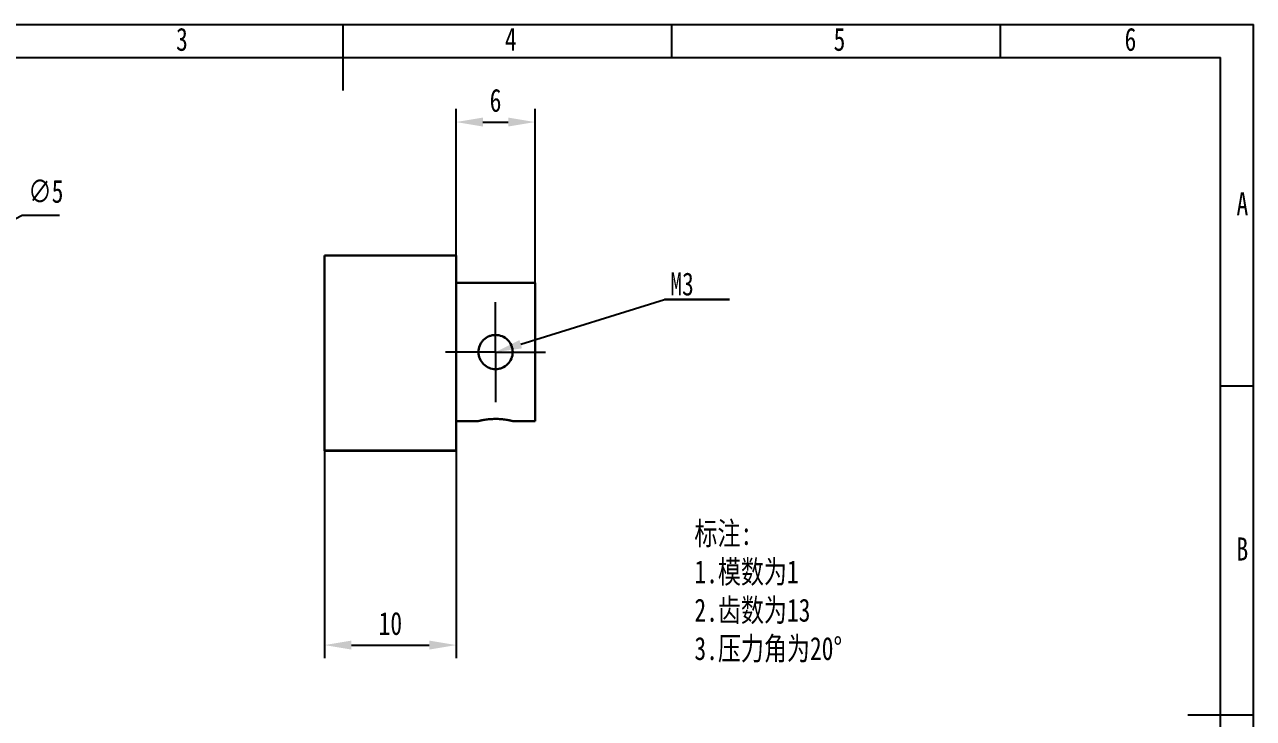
# Model space of a CAD drawing. Header units: millimetres. Extents: x 0 to 297, y 0 to 210.
# Drawn here: x 110.1 to 297, y 104.5 to 210 of the extents above; entities that cross this region are included whole.
import ezdxf
from ezdxf import colors
from ezdxf.entities.mleader import LeaderData, LeaderLine
from ezdxf.math import Vec2, Vec3

# ---------------------------------------------------------------- set-up
doc = ezdxf.new("R2010")
doc.units = ezdxf.units.MM
doc.header["$PDSIZE"] = -1
doc.layers.add('图框', color=7, linetype='Continuous')
doc.styles.add('SLDTEXTSTYLE2', font='hyswlongfangsong.ttf')
doc.styles.get("Standard").update_dxf_attribs({"font": 'hyswlongfangsong.ttf'})
doc.dimstyles.new('ISO-25', dxfattribs={"dimtxt": 2.5, "dimasz": 2.5, "dimexe": 1.25, "dimexo": 0.625, "dimtad": 1, "dimtxsty": 'STANDARD', "dimcen": 2.5, "dimadec": 0, "dimazin": 0, "dimtfac": 1, "dimtmove": 0, "dimatfit": 3, "dimfxl": 1, "dimarcsym": 0})

# ---------------------------------------------------------------- blocks, each defined once
blk = doc.blocks.new('SW_CENTERMARKSYMBOL_1')
at = {"layer": '图框', "color": 0}
for p, q in [((0, 5), (0, 7.6)), ((0, 0), (0, 5)), ((-5, 0), (-7.6, 0)), ((0, 0), (-5, 0)), ((0, 0), (0, -5)), ((0, 0), (5, 0)), ((5, 0), (7.6, 0)), ((0, -5), (0, -7.6))]:
    blk.add_line(p, q, dxfattribs=at)
blk = doc.blocks.new('*D10')
at = {"color": 0, "lineweight": -2, "transparency": 16777216}
for p, q in [((109.74, 180.98), (77.98, 164.41)), ((115.42, 180.98), (109.74, 180.98)), ((65.49, 157.9), (74.36, 162.52)), ((61.88, 156.01), (58.26, 154.12))]:
    blk.add_line(p, q, dxfattribs=at)
at = {"color": 0, "transparency": 16777216}
for points in [[(77.66, 165.01), (78.29, 163.81), (74.36, 162.52)], [(61.56, 156.61), (62.19, 155.41), (65.49, 157.9)]]:
    blk.add_solid(points, dxfattribs=at)
at = {"layer": 'Defpoints', "color": 0, "transparency": 16777216}
for p in [(74.36, 162.52), (65.49, 157.9)]:
    blk.add_point(p, dxfattribs=at)
at = {"color": 0, "transparency": 16777216, "insert": (113.34, 184.63), "char_height": 3.5, "attachment_point": 5}
blk.add_mtext('∅5', dxfattribs=at)
blk = doc.blocks.new('*D11')
at = {"color": 0, "lineweight": -2, "transparency": 16777216}
for p, q in [((155.74, 145.21), (155.74, 113.65)), ((175.74, 145.21), (175.74, 113.65)), ((159.82, 115.65), (171.66, 115.65))]:
    blk.add_line(p, q, dxfattribs=at)
at = {"color": 0, "transparency": 16777216}
for points in [[(159.82, 116.33), (159.82, 114.97), (155.74, 115.65)], [(171.66, 116.33), (171.66, 114.97), (175.74, 115.65)]]:
    blk.add_solid(points, dxfattribs=at)
at = {"layer": 'Defpoints', "color": 0, "transparency": 16777216}
for p in [(155.74, 145.21), (175.74, 145.21), (175.74, 115.65)]:
    blk.add_point(p, dxfattribs=at)
at = {"color": 0, "transparency": 16777216, "insert": (165.74, 118.92), "char_height": 3.5, "attachment_point": 5}
blk.add_mtext('10', dxfattribs=at)
blk = doc.blocks.new('*D12')
at = {"color": 0, "lineweight": -2, "transparency": 16777216}
for p, q in [((175.74, 170.71), (175.74, 197.18)), ((187.74, 170.71), (187.74, 197.18)), ((179.82, 195.18), (183.66, 195.18))]:
    blk.add_line(p, q, dxfattribs=at)
at = {"color": 0, "transparency": 16777216}
for points in [[(179.82, 195.86), (179.82, 194.5), (175.74, 195.18)], [(183.66, 195.86), (183.66, 194.5), (187.74, 195.18)]]:
    blk.add_solid(points, dxfattribs=at)
at = {"layer": 'Defpoints', "color": 0, "transparency": 16777216}
for p in [(187.74, 195.18), (175.74, 170.71), (187.74, 170.71)]:
    blk.add_point(p, dxfattribs=at)
at = {"color": 0, "transparency": 16777216, "insert": (181.74, 198.46), "char_height": 3.5, "attachment_point": 5}
blk.add_mtext('6', dxfattribs=at)

msp = doc.modelspace()

# ---------------------------------------------------------------- linework, layer by layer
at = {"color": 7, "linetype": 'Continuous', "lineweight": 30}
for p, q in [((155.742, 174.911), (175.742, 174.911)), ((155.742, 174.911), (155.742, 174.609)), ((175.742, 174.911), (175.742, 174.609)), ((155.742, 171.844), (155.742, 171.009)), ((175.742, 171.844), (175.742, 171.009)), ((187.742, 170.709), (175.742, 170.709)), ((187.742, 170.709), (187.742, 149.709)), ((155.742, 166.33), (155.742, 166.504)), ((155.742, 166.112), (155.742, 164.934)), ((175.742, 166.112), (175.742, 164.934)), ((155.742, 161.07), (155.742, 161.877)), ((155.742, 159.027), (155.742, 157.777)), ((175.742, 159.027), (175.742, 157.777)), ((155.742, 156.868), (155.742, 157.078)), ((175.742, 156.868), (175.742, 157.078)), ((155.742, 156.108), (155.742, 156.868)), ((155.742, 152.214), (155.742, 151.177)), ((175.742, 152.214), (175.742, 151.177)), ((175.742, 149.709), (179.147, 149.709)), ((184.342, 149.709), (187.742, 149.709)), ((155.742, 147.231), (155.742, 146.646)), ((175.742, 147.231), (175.742, 146.646)), ((155.742, 145.222), (175.742, 145.222)), ((155.742, 145.222), (155.742, 145.209)), ((155.742, 145.209), (175.742, 145.209)), ((175.742, 145.222), (175.742, 145.209))]:
    msp.add_line(p, q, dxfattribs=at)
at = {"lineweight": 30}
for p, q in [((175.742, 174.609), (175.742, 145.222)), ((207.45, 168.195), (217.313, 168.195))]:
    msp.add_line(p, q, dxfattribs=at)
at = {"color": 7, "linetype": 'Continuous', "lineweight": 30}
for points, knots in [([(155.742, 171.887), (155.742, 171.924), (155.742, 172.212), (155.742, 172.774), (155.742, 173.537), (155.742, 174.149), (155.742, 174.501), (155.742, 174.609)], [0, 0, 0, 0, 0.0415601, 0.3196961, 0.5980085, 0.8763796, 1, 1, 1, 1]), ([(175.742, 171.887), (175.742, 171.924), (175.742, 172.212), (175.742, 172.774), (175.742, 173.537), (175.742, 174.149), (175.742, 174.501), (175.742, 174.609)], [0, 0, 0, 0, 0.04155303, 0.31969102, 0.59800548, 0.8763787, 1, 1, 1, 1]), ([(155.742, 166.504), (155.742, 167.491), (155.742, 167.777), (155.742, 168.322), (155.742, 168.359), (155.742, 168.399), (155.742, 168.445), (155.742, 168.495), (155.742, 168.55), (155.742, 168.609), (155.742, 168.674), (155.742, 168.744), (155.742, 168.818), (155.742, 168.898), (155.742, 168.983), (155.742, 169.073), (155.742, 169.169), (155.742, 169.269), (155.742, 169.376), (155.742, 169.487), (155.742, 169.604), (155.742, 169.727), (155.742, 169.855), (155.742, 169.988), (155.742, 170.127), (155.742, 170.271), (155.742, 170.421), (155.742, 170.577), (155.742, 170.737), (155.742, 170.882), (155.742, 170.973), (155.742, 171.009)], [0, 0, 0, 0, 0.21912322, 0.22360647, 0.22861716, 0.23415529, 0.24022087, 0.24681388, 0.25393434, 0.26158224, 0.26975758, 0.27846036, 0.28769058, 0.29744825, 0.30773335, 0.3185459, 0.32988588, 0.34175331, 0.35414818, 0.36707049, 0.38052024, 0.39449744, 0.40900207, 0.42403415, 0.43959366, 0.45568062, 0.47229502, 0.48943686, 0.50710615, 0.52530287, 0.53699367, 0.53699367, 0.53699367, 0.53699367]), ([(175.742, 166.504), (175.742, 167.491), (175.742, 167.777), (175.742, 168.322), (175.742, 168.359), (175.742, 168.399), (175.742, 168.445), (175.742, 168.495), (175.742, 168.55), (175.742, 168.609), (175.742, 168.674), (175.742, 168.744), (175.742, 168.818), (175.742, 168.898), (175.742, 168.983), (175.742, 169.073), (175.742, 169.169), (175.742, 169.269), (175.742, 169.376), (175.742, 169.487), (175.742, 169.604), (175.742, 169.727), (175.742, 169.855), (175.742, 169.988), (175.742, 170.127), (175.742, 170.271), (175.742, 170.421), (175.742, 170.577), (175.742, 170.737), (175.742, 170.882), (175.742, 170.973), (175.742, 171.009)], [0, 0, 0, 0, 0.21912322, 0.22360647, 0.22861716, 0.23415529, 0.24022087, 0.24681388, 0.25393434, 0.26158224, 0.26975758, 0.27846036, 0.28769058, 0.29744825, 0.30773335, 0.3185459, 0.32988588, 0.34175331, 0.35414818, 0.36707049, 0.38052024, 0.39449744, 0.40900207, 0.42403415, 0.43959366, 0.45568062, 0.47229502, 0.48943686, 0.50710615, 0.52530287, 0.53699367, 0.53699367, 0.53699367, 0.53699367]), ([(155.742, 166.28), (155.742, 166.281), (155.742, 166.283), (155.742, 166.209), (155.742, 166.135), (155.742, 166.112)], [0, 0, 0, 0, 0.2974588, 0.7839546, 1, 1, 1, 1]), ([(155.742, 161.877), (155.742, 162.838), (155.742, 162.753), (155.742, 163.026), (155.742, 163.045), (155.742, 163.067), (155.742, 163.092), (155.742, 163.12), (155.742, 163.151), (155.742, 163.186), (155.742, 163.225), (155.742, 163.268), (155.742, 163.315), (155.742, 163.365), (155.742, 163.421), (155.742, 163.48), (155.742, 163.544), (155.742, 163.613), (155.742, 163.687), (155.742, 163.766), (155.742, 163.849), (155.742, 163.938), (155.742, 164.033), (155.742, 164.132), (155.742, 164.237), (155.742, 164.348), (155.742, 164.464), (155.742, 164.587), (155.742, 164.715), (155.742, 164.831), (155.742, 164.905), (155.742, 164.934)], [0, 0, 0, 0, 0.21912322, 0.22360647, 0.22861716, 0.23415529, 0.24022087, 0.24681388, 0.25393434, 0.26158224, 0.26975758, 0.27846036, 0.28769058, 0.29744825, 0.30773335, 0.3185459, 0.32988588, 0.34175331, 0.35414818, 0.36707049, 0.38052024, 0.39449744, 0.40900207, 0.42403415, 0.43959366, 0.45568062, 0.47229502, 0.48943686, 0.50710615, 0.52530287, 0.53699367, 0.53699367, 0.53699367, 0.53699367]), ([(175.742, 166.112), (175.742, 166.135), (175.742, 166.209), (175.742, 166.283), (175.742, 166.281), (175.742, 166.28)], [0, 0, 0, 0, 0.2160454, 0.7025412, 1, 1, 1, 1]), ([(175.742, 161.877), (175.742, 162.838), (175.742, 162.753), (175.742, 163.026), (175.742, 163.045), (175.742, 163.067), (175.742, 163.092), (175.742, 163.12), (175.742, 163.151), (175.742, 163.186), (175.742, 163.225), (175.742, 163.268), (175.742, 163.315), (175.742, 163.365), (175.742, 163.421), (175.742, 163.48), (175.742, 163.544), (175.742, 163.613), (175.742, 163.687), (175.742, 163.766), (175.742, 163.849), (175.742, 163.938), (175.742, 164.033), (175.742, 164.132), (175.742, 164.237), (175.742, 164.348), (175.742, 164.464), (175.742, 164.587), (175.742, 164.715), (175.742, 164.831), (175.742, 164.905), (175.742, 164.934)], [0, 0, 0, 0, 0.21912322, 0.22360647, 0.22861716, 0.23415529, 0.24022087, 0.24681388, 0.25393434, 0.26158224, 0.26975758, 0.27846036, 0.28769058, 0.29744825, 0.30773335, 0.3185459, 0.32988588, 0.34175331, 0.35414818, 0.36707049, 0.38052024, 0.39449744, 0.40900207, 0.42403415, 0.43959366, 0.45568062, 0.47229502, 0.48943686, 0.50710615, 0.52530287, 0.53699367, 0.53699367, 0.53699367, 0.53699367]), ([(184.342, 160.209), (184.342, 160.554), (184.273, 160.892), (184.012, 161.521), (183.819, 161.809), (183.341, 162.286), (183.052, 162.48), (182.427, 162.74), (182.084, 162.809), (181.573, 162.809), (181.4, 162.792), (181.066, 162.725), (180.904, 162.676), (180.43, 162.48), (180.144, 162.288), (179.783, 161.927), (179.676, 161.797), (179.488, 161.516), (179.406, 161.363), (179.21, 160.893), (179.142, 160.55), (179.142, 159.87), (179.21, 159.526), (179.47, 158.9), (179.662, 158.612), (180.142, 158.132), (180.427, 157.94), (181.059, 157.677), (181.397, 157.609), (181.912, 157.609), (182.081, 157.625), (182.415, 157.692), (182.581, 157.742), (183.052, 157.937), (183.34, 158.131), (183.818, 158.608), (184.012, 158.896), (184.272, 159.522), (184.342, 159.864), (184.342, 160.209)], [0, 0, 0, 0, 0.0625, 0.0625, 0.125, 0.125, 0.1875, 0.1875, 0.25, 0.25, 0.28125, 0.28125, 0.3125, 0.3125, 0.375, 0.375, 0.40625, 0.40625, 0.4375, 0.4375, 0.5, 0.5, 0.5625, 0.5625, 0.625, 0.625, 0.6875, 0.6875, 0.75, 0.75, 0.78125, 0.78125, 0.8125, 0.8125, 0.875, 0.875, 0.9375, 0.9375, 1, 1, 1, 1]), ([(155.742, 159.027), (155.742, 159.051), (155.742, 159.109), (155.742, 159.201), (155.742, 159.301), (155.742, 159.395), (155.742, 159.484), (155.742, 159.568), (155.742, 159.646), (155.742, 159.72), (155.742, 159.788), (155.742, 159.852), (155.742, 159.911), (155.742, 159.966), (155.742, 160.017), (155.742, 160.063), (155.742, 160.106), (155.742, 160.144), (155.742, 160.179), (155.742, 160.211), (155.742, 160.239), (155.742, 160.264), (155.742, 160.286), (155.742, 160.305), (155.742, 160.322), (155.742, 160.336), (155.742, 160.348), (155.742, 160.358), (155.742, 160.366), (155.742, 160.476), (155.742, 160.207), (155.742, 161.07)], [0.46300633, 0.46300633, 0.46300633, 0.46300633, 0.47469713, 0.49289385, 0.51056314, 0.52770498, 0.54431938, 0.56040634, 0.57596585, 0.59099793, 0.60550256, 0.61947976, 0.63292951, 0.64585182, 0.65824669, 0.67011412, 0.6814541, 0.69226665, 0.70255175, 0.71230942, 0.72153964, 0.73024242, 0.73841776, 0.74606566, 0.75318612, 0.75977913, 0.76584471, 0.77138284, 0.77639353, 0.78087678, 1, 1, 1, 1]), ([(175.742, 159.027), (175.742, 159.051), (175.742, 159.109), (175.742, 159.201), (175.742, 159.301), (175.742, 159.395), (175.742, 159.484), (175.742, 159.568), (175.742, 159.646), (175.742, 159.72), (175.742, 159.788), (175.742, 159.852), (175.742, 159.911), (175.742, 159.966), (175.742, 160.017), (175.742, 160.063), (175.742, 160.106), (175.742, 160.144), (175.742, 160.179), (175.742, 160.211), (175.742, 160.239), (175.742, 160.264), (175.742, 160.286), (175.742, 160.305), (175.742, 160.322), (175.742, 160.336), (175.742, 160.348), (175.742, 160.358), (175.742, 160.366), (175.742, 160.476), (175.742, 160.207), (175.742, 161.07)], [0.46300633, 0.46300633, 0.46300633, 0.46300633, 0.47469713, 0.49289385, 0.51056314, 0.52770498, 0.54431938, 0.56040634, 0.57596585, 0.59099793, 0.60550256, 0.61947976, 0.63292951, 0.64585182, 0.65824669, 0.67011412, 0.6814541, 0.69226665, 0.70255175, 0.71230942, 0.72153964, 0.73024242, 0.73841776, 0.74606566, 0.75318612, 0.75977913, 0.76584471, 0.77138284, 0.77639353, 0.78087678, 1, 1, 1, 1]), ([(155.742, 157.083), (155.742, 157.081), (155.742, 157.053), (155.742, 157.157), (155.742, 157.34), (155.742, 157.569), (155.742, 157.728), (155.742, 157.777)], [0, 0, 0, 0, 0.0152173, 0.3009978, 0.5869597, 0.8729819, 1, 1, 1, 1]), ([(175.742, 157.083), (175.742, 157.081), (175.742, 157.053), (175.742, 157.157), (175.742, 157.34), (175.742, 157.569), (175.742, 157.728), (175.742, 157.777)], [0, 0, 0, 0, 0.0152173, 0.3009978, 0.5869597, 0.8729819, 1, 1, 1, 1]), ([(155.742, 152.214), (155.742, 152.247), (155.742, 152.332), (155.742, 152.467), (155.742, 152.615), (155.742, 152.758), (155.742, 152.895), (155.742, 153.027), (155.742, 153.152), (155.742, 153.272), (155.742, 153.387), (155.742, 153.496), (155.742, 153.599), (155.742, 153.697), (155.742, 153.79), (155.742, 153.877), (155.742, 153.959), (155.742, 154.037), (155.742, 154.109), (155.742, 154.176), (155.742, 154.238), (155.742, 154.296), (155.742, 154.349), (155.742, 154.398), (155.742, 154.443), (155.742, 154.483), (155.742, 154.519), (155.742, 154.551), (155.742, 154.58), (155.742, 155.001), (155.742, 155.105), (155.742, 156.108)], [0.46300633, 0.46300633, 0.46300633, 0.46300633, 0.47469713, 0.49289385, 0.51056314, 0.52770498, 0.54431938, 0.56040634, 0.57596585, 0.59099793, 0.60550256, 0.61947976, 0.63292951, 0.64585182, 0.65824669, 0.67011412, 0.6814541, 0.69226665, 0.70255175, 0.71230942, 0.72153964, 0.73024242, 0.73841776, 0.74606566, 0.75318612, 0.75977913, 0.76584471, 0.77138284, 0.77639353, 0.78087678, 1, 1, 1, 1]), ([(175.742, 152.214), (175.742, 152.247), (175.742, 152.332), (175.742, 152.467), (175.742, 152.615), (175.742, 152.758), (175.742, 152.895), (175.742, 153.027), (175.742, 153.152), (175.742, 153.272), (175.742, 153.387), (175.742, 153.496), (175.742, 153.599), (175.742, 153.697), (175.742, 153.79), (175.742, 153.877), (175.742, 153.959), (175.742, 154.037), (175.742, 154.109), (175.742, 154.176), (175.742, 154.238), (175.742, 154.296), (175.742, 154.349), (175.742, 154.398), (175.742, 154.443), (175.742, 154.483), (175.742, 154.519), (175.742, 154.551), (175.742, 154.58), (175.742, 155.001), (175.742, 155.105), (175.742, 156.108)], [0.46300633, 0.46300633, 0.46300633, 0.46300633, 0.47469713, 0.49289385, 0.51056314, 0.52770498, 0.54431938, 0.56040634, 0.57596585, 0.59099793, 0.60550256, 0.61947976, 0.63292951, 0.64585182, 0.65824669, 0.67011412, 0.6814541, 0.69226665, 0.70255175, 0.71230942, 0.72153964, 0.73024242, 0.73841776, 0.74606566, 0.75318612, 0.75977913, 0.76584471, 0.77138284, 0.77639353, 0.78087678, 1, 1, 1, 1]), ([(155.742, 151.134), (155.742, 151.13), (155.742, 151.033), (155.742, 150.774), (155.742, 150.385), (155.742, 149.807), (155.742, 149.113), (155.742, 148.346), (155.742, 147.715), (155.742, 147.345), (155.742, 147.231)], [0, 0, 0, 0, 0.0032382, 0.0724848, 0.2132781, 0.3538794, 0.5413814, 0.7290023, 0.9166628, 1, 1, 1, 1]), ([(175.742, 147.231), (175.742, 147.345), (175.742, 147.715), (175.742, 148.346), (175.742, 149.113), (175.742, 149.807), (175.742, 150.385), (175.742, 150.774), (175.742, 151.033), (175.742, 151.13), (175.742, 151.134)], [0, 0, 0, 0, 0.0833372, 0.2709977, 0.4586186, 0.6461206, 0.7867219, 0.9275152, 0.9967618, 1, 1, 1, 1]), ([(184.342, 149.709), (184.335, 149.71), (184.321, 149.714), (184.212, 149.74), (184.039, 149.78), (183.804, 149.83), (183.509, 149.885), (183.164, 149.939), (182.772, 149.986), (182.354, 150.02), (181.916, 150.037), (181.484, 150.036), (181.059, 150.016), (180.658, 149.981), (180.283, 149.934), (179.947, 149.88), (179.655, 149.825), (179.421, 149.775), (179.252, 149.736), (179.155, 149.712), (179.149, 149.711), (179.147, 149.71)], [0, 0, 0, 0, 0.0518295, 0.1051896, 0.1570117, 0.2102865, 0.2630503, 0.3172994, 0.3707777, 0.4258659, 0.4782752, 0.5322794, 0.5834908, 0.6361616, 0.6879139, 0.7410878, 0.7942584, 0.8489579, 0.9022558, 0.9571772, 1, 1, 1, 1]), ([(155.742, 146.603), (155.742, 146.466), (155.742, 146.088), (155.742, 145.633), (155.742, 145.319), (155.742, 145.222)], [0, 0, 0, 0, 0.28255555, 0.77937158, 1, 1, 1, 1]), ([(175.742, 145.222), (175.742, 145.319), (175.742, 145.633), (175.742, 146.088), (175.742, 146.466), (175.742, 146.603)], [0, 0, 0, 0, 0.22062842, 0.71744445, 1, 1, 1, 1])]:
    msp.add_open_spline(points, degree=3, knots=knots, dxfattribs=at)
at = {"layer": '图框'}
for p, q in [((0, 210), (297, 210)), ((208.5, 210), (208.5, 205)), ((258.5, 210), (258.5, 205)), ((297, 0), (297, 210)), ((297, 155), (292, 155))]:
    msp.add_line(p, q, dxfattribs=at)
at = {"layer": '图框', "lineweight": 25}
for p, q in [((158.5, 210), (158.5, 200)), ((297, 105), (287, 105))]:
    msp.add_line(p, q, dxfattribs=at)
at = {"layer": '图框', "linetype": 'Continuous', "lineweight": 25}
for p in [(25, 205), (292, 5)]:
    msp.add_line(p, (292, 205), dxfattribs=at)

# ---------------------------------------------------------------- block references
at = {"layer": '图框', "lineweight": 30}
msp.add_blockref('SW_CENTERMARKSYMBOL_1', (181.742, 160.209), dxfattribs=at)

# ---------------------------------------------------------------- texts
at = {"lineweight": 30, "insert": (208.317, 172.312), "char_height": 3.5, "attachment_point": 1}
msp.add_mtext_dynamic_manual_height_columns('M3', width=13.11384, gutter_width=17.5, heights=[0], dxfattribs=at)
at = {"insert": (211.984, 134.382), "char_height": 3.5, "attachment_point": 1}
msp.add_mtext_dynamic_manual_height_columns('标注:\\P1.模数为1\\P2.齿数为13\\P3.压力角为20°', width=52.28434, gutter_width=17.5, heights=[0], dxfattribs=at)
at = {"layer": '图框', "char_height": 3.5, "attachment_point": 2, "style": 'SLDTEXTSTYLE2'}
for s, insert in [('3', (134.044, 209.51)), ('4', (184.044, 209.51)), ('5', (234.044, 209.51)), ('6', (278.297, 209.51)), ('A', (295.32, 184.51)), ('B', (295.32, 132.01))]:
    msp.add_mtext(s, dxfattribs=dict(at, insert=insert))

# ---------------------------------------------------------------- dimensions: what is measured, and where the dimension line sits
for base, p1, p2, picture, middle in [((187.742, 195.183), (175.742, 170.709), (187.742, 170.709), '*D12', (181.742, 198.457)), ((175.742, 115.649), (155.742, 145.209), (175.742, 145.209), '*D11', (165.742, 118.923))]:
    dim = msp.add_linear_dim(base=base, p1=p1, p2=p2, dimstyle='ISO-25', override={"dimtxt": 3.5, "dimasz": 4.08, "dimexe": 2, "dimexo": 0, "dimgap": 1.524, "dimtih": 1, "dimtoh": 1, "dimdec": 0, "dimlfac": 0.5, "dimzin": 0, "dimadec": 2, "dimtdec": 0, "dimtzin": 0})
    dim.commit()
    dim.dimension.update_dxf_attribs({"geometry": picture, "text_midpoint": middle})
dim = msp.add_diameter_dim_2p(p1=(65.493, 157.896), p2=(74.358, 162.522), dimstyle='ISO-25', override={"dimtxt": 3.5, "dimasz": 4.08, "dimexe": 2, "dimexo": 0, "dimgap": 1.524, "dimtih": 1, "dimtoh": 1, "dimdec": 0, "dimlfac": 0.5, "dimzin": 0, "dimadec": 2, "dimtdec": 0, "dimtzin": 0})
dim.commit()
dim.dimension.update_dxf_attribs({"geometry": '*D10', "text_midpoint": (113.342, 180.981), "dimtype": 163})

# ---------------------------------------------------------------- leaders
ml = msp.add_multileader_mtext('Standard')
ml.set_content('', color=256, style='STANDARD')
ml.set_leader_properties()
ml.build(insert=Vec2(0, 0))
ml.multileader.update_dxf_attribs({"text_right_attachment_type": 6, "dogleg_length": 0.36})
ctx = ml.context
ctx.base_point, ctx.plane_origin = Vec3(207.81, 168.195), Vec3(181.742, 160.209)
ctx.right_attachment = 6
notes = []
notes.append((ctx, [(0, (1, 1, 0), (207.45, 168.195), (1, 0), 0.36, [(0, [(181.742, 160.209)], 0, [])])]))
ctx.mtext.insert, ctx.mtext.flow_direction = Vec3(209.81, 170.195), 5
for ctx, leaders in notes:
    for number, flags, end, landing, length, lines in leaders:
        leader = LeaderData()
        leader.index, (leader.has_last_leader_line, leader.has_dogleg_vector, leader.attachment_direction) = number, flags
        leader.last_leader_point, leader.dogleg_vector, leader.dogleg_length = Vec3(end), Vec3(landing), length
        for number, points, colour, breaks in lines:
            line = LeaderLine()
            line.index, line.vertices, line.color, line.breaks = number, Vec3.list(points), colors.encode_raw_color(colour), breaks
            leader.lines.append(line)
        ctx.leaders.append(leader)

doc.saveas('drawing.dxf')
